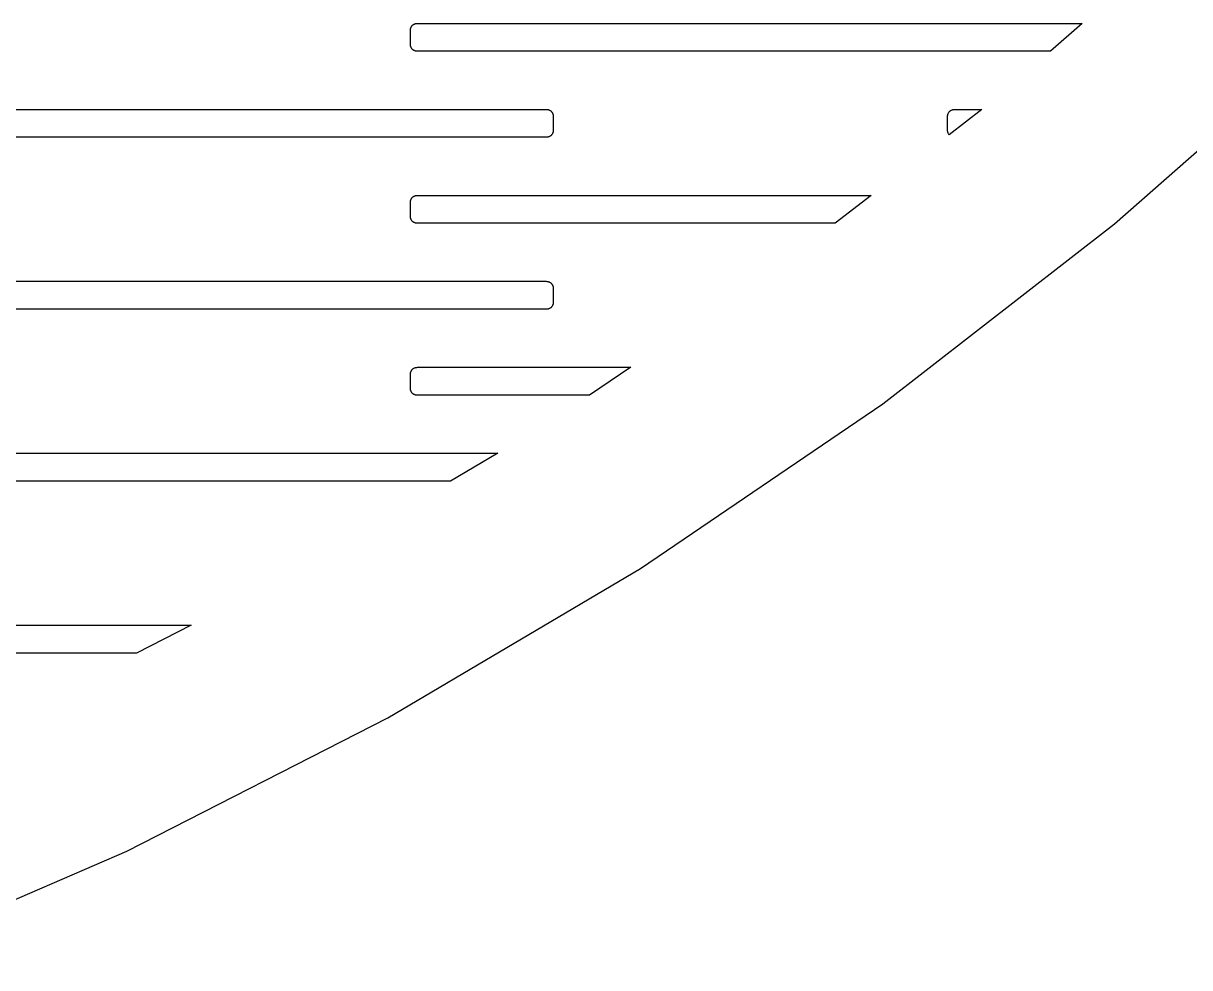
# Model space of a CAD drawing. Header units: metres. Extents: x -217 to 217, y -217 to 217.
# Drawn here: x 87.7 to 141.9, y -201.9 to -158 of the extents above; entities that cross this region are included whole.
import ezdxf

# ---------------------------------------------------------------- set-up
doc = ezdxf.new("R2010")
doc.units = ezdxf.units.M

msp = doc.modelspace()

# ---------------------------------------------------------------- linework, layer by layer
for p, q in [((105.678, -158.327), (105.68, -158.306)), ((105.678, -158.347), (105.678, -158.327)), ((105.678, -158.997), (105.678, -158.347)), ((105.68, -158.306), (105.684, -158.286)), ((105.684, -158.286), (105.688, -158.266)), ((105.688, -158.266), (105.694, -158.247)), ((105.694, -158.247), (105.701, -158.228)), ((105.701, -158.228), (105.709, -158.209)), ((105.709, -158.209), (105.718, -158.191)), ((105.718, -158.191), (105.728, -158.173)), ((105.728, -158.173), (105.74, -158.156)), ((105.74, -158.156), (105.752, -158.14)), ((105.752, -158.14), (105.766, -158.125)), ((105.766, -158.125), (105.78, -158.11)), ((105.78, -158.11), (105.796, -158.097)), ((105.796, -158.097), (105.812, -158.084)), ((105.812, -158.084), (105.829, -158.073)), ((105.829, -158.073), (105.846, -158.062)), ((105.846, -158.062), (105.864, -158.053)), ((105.864, -158.053), (105.883, -158.045)), ((105.883, -158.045), (105.902, -158.038)), ((105.902, -158.038), (105.922, -158.032)), ((105.922, -158.032), (105.942, -158.028)), ((105.942, -158.028), (105.962, -158.025)), ((105.962, -158.025), (105.982, -158.023)), ((105.982, -158.023), (106.003, -158.022)), ((106.003, -158.022), (136.94, -158.022)), ((136.94, -158.022), (135.465, -159.322)), ((138.447, -167.353), (148.682, -158.33)), ((105.678, -159.018), (105.678, -158.997)), ((105.68, -159.038), (105.678, -159.018)), ((105.684, -159.058), (105.68, -159.038)), ((105.688, -159.078), (105.684, -159.058)), ((105.694, -159.098), (105.688, -159.078)), ((105.701, -159.117), (105.694, -159.098)), ((105.709, -159.136), (105.701, -159.117)), ((105.718, -159.154), (105.709, -159.136)), ((105.728, -159.171), (105.718, -159.154)), ((105.74, -159.188), (105.728, -159.171)), ((105.752, -159.204), (105.74, -159.188)), ((105.766, -159.22), (105.752, -159.204)), ((105.78, -159.234), (105.766, -159.22)), ((105.796, -159.248), (105.78, -159.234)), ((105.812, -159.26), (105.796, -159.248)), ((105.829, -159.272), (105.812, -159.26)), ((105.846, -159.282), (105.829, -159.272)), ((105.864, -159.291), (105.846, -159.282)), ((105.883, -159.299), (105.864, -159.291)), ((105.902, -159.306), (105.883, -159.299)), ((105.922, -159.312), (105.902, -159.306)), ((105.942, -159.316), (105.922, -159.312)), ((105.962, -159.32), (105.942, -159.316)), ((105.982, -159.322), (105.962, -159.32)), ((106.003, -159.322), (105.982, -159.322)), ((135.465, -159.322), (106.003, -159.322)), ((81.0028, -162.022), (112.003, -162.022)), ((112.003, -162.022), (112.023, -162.023)), ((112.023, -162.023), (112.044, -162.025)), ((112.044, -162.025), (112.064, -162.028)), ((112.064, -162.028), (112.084, -162.032)), ((112.084, -162.032), (112.103, -162.038)), ((112.103, -162.038), (112.122, -162.045)), ((112.122, -162.045), (112.141, -162.053)), ((112.141, -162.053), (112.159, -162.062)), ((112.159, -162.062), (112.177, -162.073)), ((112.177, -162.073), (112.194, -162.084)), ((112.194, -162.084), (112.21, -162.097)), ((112.21, -162.097), (112.225, -162.11)), ((112.225, -162.11), (112.24, -162.125)), ((112.24, -162.125), (112.253, -162.14)), ((112.253, -162.14), (112.266, -162.156)), ((112.266, -162.156), (112.277, -162.173)), ((112.277, -162.173), (112.288, -162.191)), ((112.288, -162.191), (112.297, -162.209)), ((112.297, -162.209), (112.305, -162.228)), ((112.305, -162.228), (112.312, -162.247)), ((112.312, -162.247), (112.318, -162.266)), ((112.318, -162.266), (112.322, -162.286)), ((130.684, -162.286), (130.688, -162.266)), ((130.688, -162.266), (130.694, -162.247)), ((130.694, -162.247), (130.701, -162.228)), ((130.701, -162.228), (130.709, -162.209)), ((130.709, -162.209), (130.718, -162.191)), ((130.718, -162.191), (130.728, -162.173)), ((130.728, -162.173), (130.74, -162.156)), ((130.74, -162.156), (130.752, -162.14)), ((132.273, -162.022), (130.751, -163.203)), ((130.752, -162.14), (130.766, -162.125)), ((130.766, -162.125), (130.78, -162.11)), ((130.78, -162.11), (130.796, -162.097)), ((130.796, -162.097), (130.812, -162.084)), ((130.812, -162.084), (130.829, -162.073)), ((130.829, -162.073), (130.846, -162.062)), ((130.846, -162.062), (130.864, -162.053)), ((130.864, -162.053), (130.883, -162.045)), ((130.883, -162.045), (130.902, -162.038)), ((130.902, -162.038), (130.922, -162.032)), ((130.922, -162.032), (130.942, -162.028)), ((130.942, -162.028), (130.962, -162.025)), ((130.962, -162.025), (130.982, -162.023)), ((130.982, -162.023), (131.003, -162.022)), ((131.003, -162.022), (132.273, -162.022)), ((112.322, -162.286), (112.325, -162.306)), ((112.325, -162.306), (112.327, -162.327)), ((112.327, -162.327), (112.328, -162.347)), ((112.328, -162.347), (112.328, -162.997)), ((130.678, -162.327), (130.68, -162.306)), ((130.678, -162.347), (130.678, -162.327)), ((130.678, -162.997), (130.678, -162.347)), ((130.68, -162.306), (130.684, -162.286)), ((112.003, -163.322), (81.0028, -163.322)), ((112.023, -163.322), (112.003, -163.322)), ((112.044, -163.32), (112.023, -163.322)), ((112.064, -163.316), (112.044, -163.32)), ((112.084, -163.312), (112.064, -163.316)), ((112.103, -163.306), (112.084, -163.312)), ((112.122, -163.299), (112.103, -163.306)), ((112.141, -163.291), (112.122, -163.299)), ((112.159, -163.282), (112.141, -163.291)), ((112.177, -163.272), (112.159, -163.282)), ((112.194, -163.26), (112.177, -163.272)), ((112.21, -163.248), (112.194, -163.26)), ((112.225, -163.234), (112.21, -163.248)), ((112.24, -163.22), (112.225, -163.234)), ((112.253, -163.204), (112.24, -163.22)), ((112.266, -163.188), (112.253, -163.204)), ((112.277, -163.171), (112.266, -163.188)), ((112.288, -163.154), (112.277, -163.171)), ((112.297, -163.136), (112.288, -163.154)), ((112.305, -163.117), (112.297, -163.136)), ((112.312, -163.098), (112.305, -163.117)), ((112.318, -163.078), (112.312, -163.098)), ((112.322, -163.058), (112.318, -163.078)), ((112.325, -163.038), (112.322, -163.058)), ((112.327, -163.018), (112.325, -163.038)), ((112.328, -162.997), (112.327, -163.018)), ((130.678, -163.018), (130.678, -162.997)), ((130.68, -163.038), (130.678, -163.018)), ((130.684, -163.058), (130.68, -163.038)), ((130.688, -163.078), (130.684, -163.058)), ((130.694, -163.098), (130.688, -163.078)), ((130.701, -163.117), (130.694, -163.098)), ((130.709, -163.136), (130.701, -163.117)), ((130.718, -163.154), (130.709, -163.136)), ((130.728, -163.171), (130.718, -163.154)), ((130.74, -163.188), (130.728, -163.171)), ((130.751, -163.203), (130.74, -163.188)), ((105.812, -166.084), (105.829, -166.073)), ((105.829, -166.073), (105.846, -166.062)), ((105.846, -166.062), (105.864, -166.053)), ((105.864, -166.053), (105.883, -166.045)), ((105.883, -166.045), (105.902, -166.038)), ((105.902, -166.038), (105.922, -166.032)), ((105.922, -166.032), (105.942, -166.028)), ((105.942, -166.028), (105.962, -166.025)), ((105.962, -166.025), (105.982, -166.023)), ((105.982, -166.023), (106.003, -166.022)), ((106.003, -166.022), (127.117, -166.022)), ((127.117, -166.022), (125.441, -167.322)), ((105.678, -166.327), (105.68, -166.306)), ((105.678, -166.347), (105.678, -166.327)), ((105.678, -166.997), (105.678, -166.347)), ((105.68, -166.306), (105.684, -166.286)), ((105.684, -166.286), (105.688, -166.266)), ((105.688, -166.266), (105.694, -166.247)), ((105.694, -166.247), (105.701, -166.228)), ((105.701, -166.228), (105.709, -166.209)), ((105.709, -166.209), (105.718, -166.191)), ((105.718, -166.191), (105.728, -166.173)), ((105.728, -166.173), (105.74, -166.156)), ((105.74, -166.156), (105.752, -166.14)), ((105.752, -166.14), (105.766, -166.125)), ((105.766, -166.125), (105.78, -166.11)), ((105.78, -166.11), (105.796, -166.097)), ((105.796, -166.097), (105.812, -166.084)), ((105.678, -167.018), (105.678, -166.997)), ((105.68, -167.038), (105.678, -167.018)), ((105.684, -167.058), (105.68, -167.038)), ((105.688, -167.078), (105.684, -167.058)), ((105.694, -167.098), (105.688, -167.078)), ((105.701, -167.117), (105.694, -167.098)), ((105.709, -167.136), (105.701, -167.117)), ((105.718, -167.154), (105.709, -167.136)), ((105.728, -167.171), (105.718, -167.154)), ((105.74, -167.188), (105.728, -167.171)), ((105.752, -167.204), (105.74, -167.188)), ((105.766, -167.22), (105.752, -167.204)), ((105.78, -167.234), (105.766, -167.22)), ((105.796, -167.248), (105.78, -167.234)), ((105.812, -167.26), (105.796, -167.248)), ((105.829, -167.272), (105.812, -167.26)), ((105.846, -167.282), (105.829, -167.272)), ((105.864, -167.291), (105.846, -167.282)), ((105.883, -167.299), (105.864, -167.291)), ((105.902, -167.306), (105.883, -167.299)), ((105.922, -167.312), (105.902, -167.306)), ((105.942, -167.316), (105.922, -167.312)), ((105.962, -167.32), (105.942, -167.316)), ((105.982, -167.322), (105.962, -167.32)), ((106.003, -167.322), (105.982, -167.322)), ((125.441, -167.322), (106.003, -167.322)), ((127.665, -175.716), (138.447, -167.353)), ((81.0028, -170.022), (112.003, -170.022)), ((112.003, -170.022), (112.023, -170.023)), ((112.023, -170.023), (112.044, -170.025)), ((112.044, -170.025), (112.064, -170.028)), ((112.064, -170.028), (112.084, -170.032)), ((112.084, -170.032), (112.103, -170.038)), ((112.103, -170.038), (112.122, -170.045)), ((112.122, -170.045), (112.141, -170.053)), ((112.141, -170.053), (112.159, -170.062)), ((112.159, -170.062), (112.177, -170.073)), ((112.177, -170.073), (112.194, -170.084)), ((112.194, -170.084), (112.21, -170.097)), ((112.21, -170.097), (112.225, -170.11)), ((112.225, -170.11), (112.24, -170.125)), ((112.24, -170.125), (112.253, -170.14)), ((112.253, -170.14), (112.266, -170.156)), ((112.266, -170.156), (112.277, -170.173)), ((112.277, -170.173), (112.288, -170.191)), ((112.288, -170.191), (112.297, -170.209)), ((112.297, -170.209), (112.305, -170.228)), ((112.305, -170.228), (112.312, -170.247)), ((112.312, -170.247), (112.318, -170.266)), ((112.318, -170.266), (112.322, -170.286)), ((112.322, -170.286), (112.325, -170.306)), ((112.325, -170.306), (112.327, -170.327)), ((112.327, -170.327), (112.328, -170.347)), ((112.328, -170.347), (112.328, -170.997)), ((112.003, -171.322), (81.0028, -171.322)), ((112.023, -171.322), (112.003, -171.322)), ((112.044, -171.32), (112.023, -171.322)), ((112.064, -171.316), (112.044, -171.32)), ((112.084, -171.312), (112.064, -171.316)), ((112.103, -171.306), (112.084, -171.312)), ((112.122, -171.299), (112.103, -171.306)), ((112.141, -171.291), (112.122, -171.299)), ((112.159, -171.282), (112.141, -171.291)), ((112.177, -171.272), (112.159, -171.282)), ((112.194, -171.26), (112.177, -171.272)), ((112.21, -171.248), (112.194, -171.26)), ((112.225, -171.234), (112.21, -171.248)), ((112.24, -171.22), (112.225, -171.234)), ((112.253, -171.204), (112.24, -171.22)), ((112.266, -171.188), (112.253, -171.204)), ((112.277, -171.171), (112.266, -171.188)), ((112.288, -171.154), (112.277, -171.171)), ((112.297, -171.136), (112.288, -171.154)), ((112.305, -171.117), (112.297, -171.136)), ((112.312, -171.098), (112.305, -171.117)), ((112.318, -171.078), (112.312, -171.098)), ((112.322, -171.058), (112.318, -171.078)), ((112.325, -171.038), (112.322, -171.058)), ((112.327, -171.018), (112.325, -171.038)), ((112.328, -170.997), (112.327, -171.018)), ((105.701, -174.228), (105.709, -174.209)), ((105.709, -174.209), (105.718, -174.191)), ((105.718, -174.191), (105.728, -174.173)), ((105.728, -174.173), (105.74, -174.156)), ((105.74, -174.156), (105.752, -174.14)), ((105.752, -174.14), (105.766, -174.125)), ((105.766, -174.125), (105.78, -174.11)), ((105.78, -174.11), (105.796, -174.097)), ((105.796, -174.097), (105.812, -174.084)), ((105.812, -174.084), (105.829, -174.073)), ((105.829, -174.073), (105.846, -174.062)), ((105.846, -174.062), (105.864, -174.053)), ((105.864, -174.053), (105.883, -174.045)), ((105.883, -174.045), (105.902, -174.038)), ((105.902, -174.038), (105.922, -174.032)), ((105.922, -174.032), (105.942, -174.028)), ((105.942, -174.028), (105.962, -174.025)), ((105.962, -174.025), (105.982, -174.023)), ((105.982, -174.023), (106.003, -174.022)), ((106.003, -174.022), (115.932, -174.022)), ((115.932, -174.022), (114.019, -175.322)), ((105.678, -174.327), (105.68, -174.306)), ((105.678, -174.347), (105.678, -174.327)), ((105.678, -174.997), (105.678, -174.347)), ((105.68, -174.306), (105.684, -174.286)), ((105.684, -174.286), (105.688, -174.266)), ((105.688, -174.266), (105.694, -174.247)), ((105.694, -174.247), (105.701, -174.228)), ((105.678, -175.018), (105.678, -174.997)), ((105.68, -175.038), (105.678, -175.018)), ((105.684, -175.058), (105.68, -175.038)), ((105.688, -175.078), (105.684, -175.058)), ((105.694, -175.098), (105.688, -175.078)), ((105.701, -175.117), (105.694, -175.098)), ((105.709, -175.136), (105.701, -175.117)), ((105.718, -175.154), (105.709, -175.136)), ((105.728, -175.171), (105.718, -175.154)), ((105.74, -175.188), (105.728, -175.171)), ((105.752, -175.204), (105.74, -175.188)), ((105.766, -175.22), (105.752, -175.204)), ((105.78, -175.234), (105.766, -175.22)), ((105.796, -175.248), (105.78, -175.234)), ((105.812, -175.26), (105.796, -175.248)), ((105.829, -175.272), (105.812, -175.26)), ((105.846, -175.282), (105.829, -175.272)), ((105.864, -175.291), (105.846, -175.282)), ((105.883, -175.299), (105.864, -175.291)), ((105.902, -175.306), (105.883, -175.299)), ((105.922, -175.312), (105.902, -175.306)), ((105.942, -175.316), (105.922, -175.312)), ((105.962, -175.32), (105.942, -175.316)), ((105.982, -175.322), (105.962, -175.32)), ((106.003, -175.322), (105.982, -175.322)), ((114.019, -175.322), (106.003, -175.322)), ((116.38, -183.386), (127.665, -175.716)), ((81.0028, -178.022), (109.741, -178.022)), ((109.741, -178.022), (107.543, -179.322)), ((107.543, -179.322), (81.0028, -179.322)), ((104.636, -190.331), (116.38, -183.386)), ((81.0028, -186.022), (95.4799, -186.022)), ((95.4799, -186.022), (92.9285, -187.322)), ((92.9285, -187.322), (81.0028, -187.322)), ((92.4781, -196.526), (104.636, -190.331)), ((79.9556, -201.945), (92.4781, -196.526))]:
    msp.add_line(p, q)

doc.saveas('drawing.dxf')
